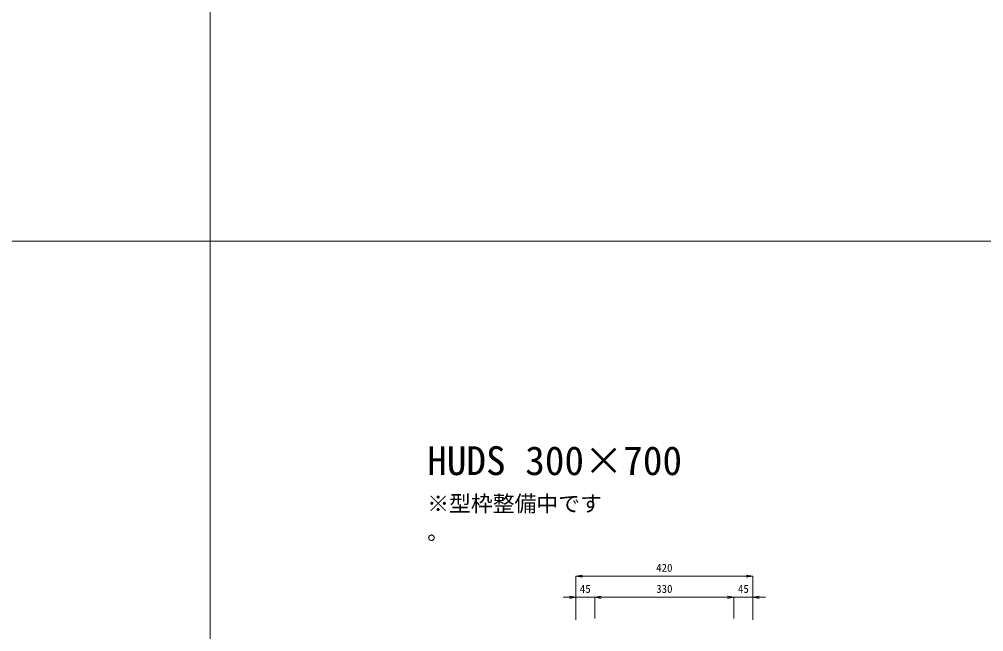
# Model space of a CAD drawing. Units: millimetres at full size, sheet at 1:20; some dimension numbers follow another scale. Extents: x 0 to 23340, y -4498 to 8520.
# Drawn here: x 3437 to 5725, y 4755 to 6206 of the extents above; entities that cross this region are included whole.
import ezdxf
from ezdxf.enums import TextEntityAlignment as Align

# ---------------------------------------------------------------- set-up
doc = ezdxf.new("R2010")
doc.units = ezdxf.units.MM
doc.header["$LTSCALE"] = 20
for name, color, linetype, lineweight in [('0_2', 7, 'Continuous', 13), ('SUNPO', 3, 'Continuous', 13), ('TITLE', 7, 'Continuous', 13)]:
    doc.layers.add(name, color=color, linetype=linetype, lineweight=lineweight)
doc.styles.add('ＭＳ ゴシック', font='')
doc.styles.get('ＭＳ ゴシック').set_extended_font_data('MS Gothic')

# ---------------------------------------------------------------- blocks, each defined once
blk = doc.blocks.new('open_arrow')
at = {"color": 0, "linetype": 'Continuous', "lineweight": -2}
blk.add_lwpolyline([(7.5, 1.25), (0, 0), (7.5, -1.25)], dxfattribs=at)

msp = doc.modelspace()

# ---------------------------------------------------------------- linework, layer by layer
at = {"layer": 'SUNPO'}
for p, q in [((5177.48, 4886.2), (4757.48, 4886.2)), ((4757.48, 4783.2), (4757.48, 4886.2)), ((5177.48, 4783.2), (5177.48, 4886.2)), ((4727.48, 4836.2), (4832.48, 4836.2)), ((4757.48, 4783.2), (4757.48, 4836.2)), ((4802.48, 4786.2), (4802.48, 4836.2)), ((4802.48, 4836.2), (5132.48, 4836.2)), ((4802.48, 4786.2), (4802.48, 4836.2)), ((5102.48, 4836.2), (5207.48, 4836.2)), ((5132.48, 4786.2), (5132.48, 4836.2)), ((5132.48, 4786.2), (5132.48, 4836.2)), ((5177.48, 4783.2), (5177.48, 4836.2))]:
    msp.add_line(p, q, dxfattribs=at)
at = {"layer": 'TITLE', "color": 2}
for points in [[(0, 5680), (3890, 5680), (3890, 8520), (0, 8520)], [(3890, 5680), (7780, 5680), (7780, 8520), (3890, 8520)], [(0, 2840), (3890, 2840), (3890, 5680), (0, 5680)], [(3890, 2840), (7780, 2840), (7780, 5680), (3890, 5680)]]:
    msp.add_lwpolyline(points, close=True, dxfattribs=at)

# ---------------------------------------------------------------- block references
at = {"layer": 'SUNPO', "xscale": 2, "yscale": 2}
for p in [(4757.48, 4886.2), (4802.48, 4836.2), (4802.48, 4836.2), (5177.48, 4836.2)]:
    msp.add_blockref('open_arrow', p, dxfattribs=at)
at = {"layer": 'SUNPO', "xscale": 2, "yscale": 2, "rotation": 180}
for p in [(5177.48, 4886.2), (4757.48, 4836.2), (5132.48, 4836.2), (5132.48, 4836.2)]:
    msp.add_blockref('open_arrow', p, dxfattribs=at)

# ---------------------------------------------------------------- texts
at = {"layer": '0_2', "style": 'ＭＳ ゴシック'}
msp.add_text('HUDS 300×700', height=68.36, dxfattribs=at).set_placement((4405.01, 5105.39), align=Align.BOTTOM_LEFT)
for s, p in [('※型枠整備中です', (4405.01, 5077.27)), ('。', (4405.01, 5010.6))]:
    msp.add_text(s, height=37.98, dxfattribs=at).set_placement(p, align=Align.TOP_LEFT)
at = {"layer": 'SUNPO', "style": 'ＭＳ ゴシック'}
for s, p in [('420', (4967.48, 4906.2)), ('45', (4779.98, 4856.2)), ('330', (4967.48, 4856.2)), ('45', (5154.98, 4856.2))]:
    msp.add_text(s, height=18.99, dxfattribs=at).set_placement(p, align=Align.MIDDLE_CENTER)

doc.saveas('drawing.dxf')
